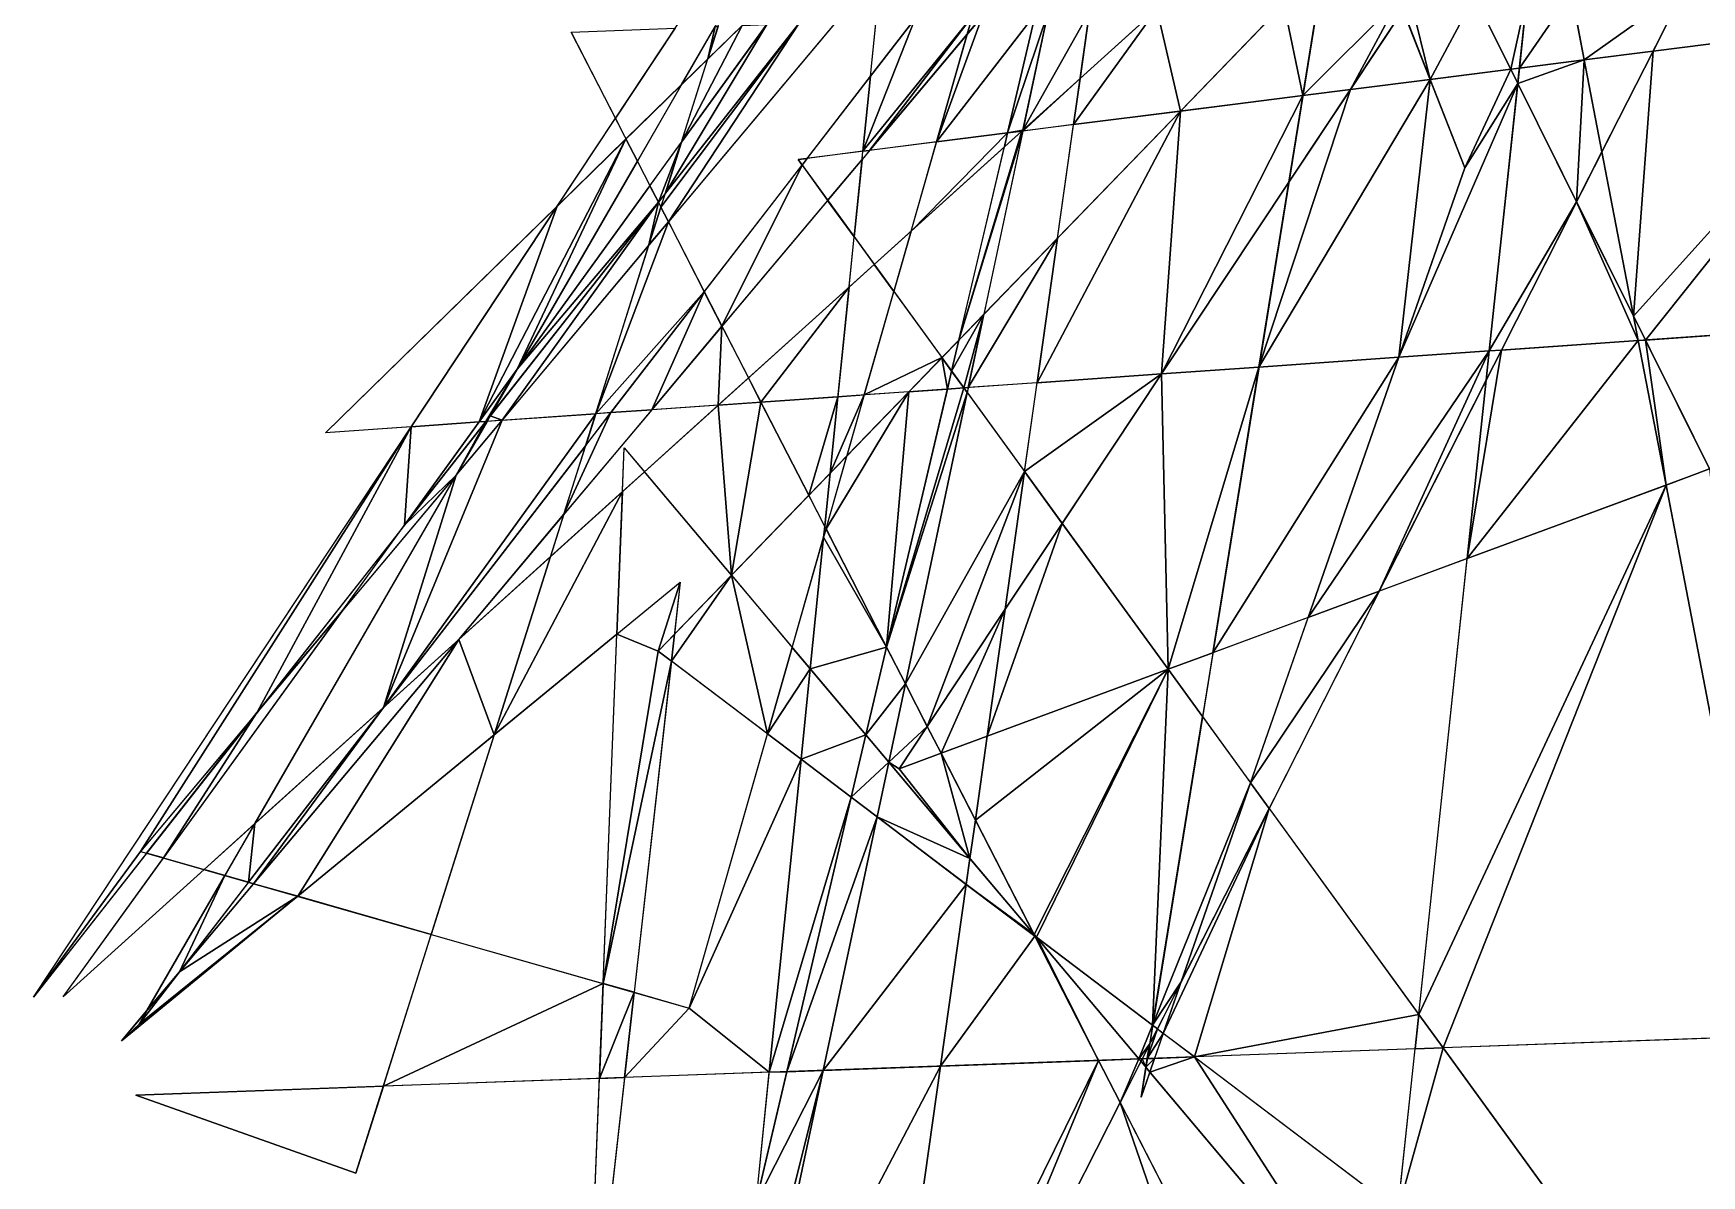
# Model space of a CAD drawing. Header units: metres. Extents: x -225 to 770, y -544 to 564.
# Drawn here: x -225.3 to 139.8, y -172.8 to 77.2 of the extents above; entities that cross this region are included whole.
import ezdxf

# ---------------------------------------------------------------- set-up
doc = ezdxf.new("R2010")
doc.units = ezdxf.units.M

msp = doc.modelspace()

# ---------------------------------------------------------------- linework, layer by layer
for p, q in [((58.252808, -322.34137, -684.2856), (148.39948, 525.4025, -1092.1235)), ((272.09955, 498.95178, -1138.7997), (-225.2786, -133.69386, -632.49695)), ((119.34433, 476.88977, -1057.5647), (17.123169, -155.5869, -736.8717)), ((-161.32059, -10.187912, -715.7775), (326.06714, 466.47064, -1150.1343)), ((324.84503, 459.20618, -1146.4285), (-43.431335, -267.1413, -660.34216)), ((-35.793427, -83.73827, -743.004), (324.84503, 459.20618, -1146.4285)), ((249.52759, 436.53705, -1101.2909), (-201.80836, -101.81976, -657.25964)), ((-154.67836, -172.18564, -649.0496), (32.129852, 419.3811, -991.81995)), ((-225.2786, -133.69386, -632.49695), (101.47748, 359.64325, -998.62396)), ((210.2619, 352.16968, -1046.4789), (-206.00009, -143.2969, -637.40826)), ((201.89743, -384.79602, -724.80273), (73.08838, 284.7296, -952.99493)), ((231.80133, 273.2059, -1022.5463), (-218.76485, -133.61426, -635.58966)), ((-88.56946, -57.974243, -729.33264), (231.80133, 273.2059, -1022.5463)), ((31.793945, 265.58325, -925.35095), (-202.13217, -139.62486, -640.8076)), ((-43.431335, -267.1413, -660.34216), (31.793945, 265.58325, -925.35095)), ((88.010345, 47.748596, -857.8249), (11.959442, 241.52097, -905.66345)), ((-218.76485, -133.61426, -635.58966), (47.40619, 234.1868, -919.14453)), ((-81.74402, -136.08224, -698.8605), (21.08847, 224.02649, -902.407)), ((21.08847, 224.02649, -902.407), (312.1972, -361.18155, -786.773)), ((754.4347, 208.65134, -1240.1035), (-35.793427, -83.73827, -743.004)), ((-78.32205, -226.1418, -661.63727), (21.027405, 196.06326, -890.32166)), ((21.027405, 196.06326, -890.32166), (-75.01016, -256.1351, -650.26044)), ((710.635, 147.01282, -1192.9624), (-57.937866, 49.58969, -790.0921)), ((-75.01016, -256.1351, -650.26044), (-34.577682, 141.53, -840.7012)), ((-202.13217, -139.62486, -640.8076), (-0.847961, 121.22928, -847.78534)), ((-107.57312, 77.46338, -778.805), (92.77075, -313.11652, -704.47003)), ((659.99774, 47.489594, -1126.2766), (-161.32059, -10.187912, -715.7775)), ((-57.937866, 49.58969, -790.0921), (138.08582, -220.39003, -765.72644)), ((17.123169, -155.5869, -736.8717), (88.010345, 47.748596, -857.8249)), ((-104.377045, -226.46022, -649.2665), (-95.95094, -13.531601, -745.0287)), ((-95.95094, -13.531601, -745.0287), (293.37103, -475.85074, -728.49304)), ((-206.00009, -143.2969, -637.40826), (-83.71167, -42.89798, -738.1138)), ((-83.71167, -42.89798, -738.1138), (-104.377045, -226.46022, -649.2665)), ((312.1972, -361.18155, -786.773), (-88.56946, -57.974243, -729.33264)), ((-201.80836, -101.81976, -657.25964), (-81.74402, -136.08224, -698.8605)), ((618.36743, -125.45459, -1032.1637), (-202.88986, -155.16885, -633.74994)), ((-202.88986, -155.16885, -633.74994), (-154.67836, -172.18564, -649.0496))]:
    msp.add_line(p, q)
for points in [[(52.547363, 63.594604, -848.0062), (73.542786, 84.61087, -866.9254), (62.944458, 64.91254, -853.4562), (62.944557, 64.912636, -853.45605)], [(73.542786, 84.61087, -866.9254), (52.547363, 63.594604, -848.0062), (55.831055, 83.911896, -858.308), (55.831154, 83.911995, -858.30786)], [(74.466064, 82.25842, -866.34467), (62.944458, 64.91254, -853.4562), (73.542786, 84.61087, -866.9254), (73.542885, 84.61097, -866.9253)], [(80.40524, 67.125854, -862.60876), (74.466064, 82.25842, -866.34467), (76.09555, 84.71161, -868.1675), (76.09565, 84.71171, -868.16736)], [(76.09555, 84.71161, -868.1675), (90.114746, 85.26483, -874.9884), (80.40524, 67.125854, -862.60876), (80.40534, 67.12595, -862.60864)], [(98.026794, 69.3595, -871.8456), (80.40524, 67.125854, -862.60876), (90.114746, 85.26483, -874.9884), (90.114845, 85.26493, -874.9883)], [(90.114746, 85.26483, -874.9884), (101.64487, 85.71985, -880.59827), (98.026794, 69.3595, -871.8456), (98.02689, 69.3596, -871.84546)], [(99.93085, 69.60089, -872.8436), (98.026794, 69.3595, -871.8456), (101.64487, 85.71985, -880.59827), (101.644966, 85.71995, -880.59814)], [(111.302246, 86.10101, -885.297), (114.1304, 71.40079, -880.28674), (99.93085, 69.60089, -872.8436), (99.93095, 69.60099, -872.8435)], [(111.302246, 86.10101, -885.297), (99.93085, 69.60089, -872.8436), (101.64487, 85.71985, -880.59827), (101.644966, 85.71995, -880.59814)], [(111.302246, 86.10101, -885.297), (136.16895, 87.08234, -897.3956), (114.1304, 71.40079, -880.28674), (114.1305, 71.40089, -880.2866)], [(114.1304, 71.40079, -880.28674), (136.16895, 87.08234, -897.3956), (129.18555, 73.30914, -888.1784), (129.18565, 73.30924, -888.1783)], [(136.16895, 87.08234, -897.3956), (183.40387, 80.18176, -916.5985), (129.18555, 73.30914, -888.1784), (129.18565, 73.30924, -888.1783)], [(-43.742752, 51.389038, -797.5329), (-32.32794, 80.43283, -815.4149), (-19.774612, 80.92822, -821.52264), (-19.774513, 80.92832, -821.5225)], [(-19.774612, 80.92822, -821.52264), (-42.2807, 51.57434, -798.29926), (-43.742752, 51.389038, -797.5329), (-43.742653, 51.389137, -797.5328)], [(-43.742752, 51.389038, -797.5329), (-42.0739, 67.80255, -805.3933), (-32.32794, 80.43283, -815.4149), (-32.327843, 80.43293, -815.4148)], [(-42.2807, 51.57434, -798.29926), (-19.774612, 80.92822, -821.52264), (-20.8844, 77.04184, -819.3259), (-20.8843, 77.04194, -819.3258)], [(-32.32794, 80.43283, -815.4149), (-42.0739, 67.80255, -805.3933), (-40.823822, 80.097565, -811.2813), (-40.823723, 80.097664, -811.2812)], [(-5.936646, 81.474304, -828.2554), (-27.626434, 53.431915, -805.9807), (-17.54538, 81.016174, -822.60724), (-17.54528, 81.01627, -822.6071)], [(-27.626434, 53.431915, -805.9807), (-5.936646, 81.474304, -828.2554), (-12.07135, 55.403656, -814.1344), (-12.07125, 55.403755, -814.1343)], [(-20.8844, 77.04184, -819.3259), (-17.54538, 81.016174, -822.60724), (-27.626434, 53.431915, -805.9807), (-27.626335, 53.432014, -805.9806)], [(-17.54538, 81.016174, -822.60724), (-20.8844, 77.04184, -819.3259), (-19.774612, 80.92822, -821.52264), (-19.774513, 80.92832, -821.5225)], [(-8.709198, 56.046844, -815.99036), (-12.07135, 55.403656, -814.1344), (-3.286728, 81.57889, -829.5447), (-3.286628, 81.57899, -829.54456)], [(-5.936646, 81.474304, -828.2554), (-3.286728, 81.57889, -829.5447), (-12.07135, 55.403656, -814.1344), (-12.07125, 55.403755, -814.1343)], [(3.800568, 67.34201, -826.734), (-8.709198, 56.046844, -815.99036), (5.861938, 81.93991, -833.99585), (5.862039, 81.94001, -833.9957)], [(-3.286728, 81.57889, -829.5447), (5.861938, 81.93991, -833.99585), (-8.709198, 56.046844, -815.99036), (-8.709098, 56.046944, -815.99023)], [(20.612976, 82.52203, -841.17285), (25.744965, 60.197144, -833.9569), (2.373321, 57.23462, -821.706), (2.373421, 57.23472, -821.7059)], [(20.612976, 82.52203, -841.17285), (2.373321, 57.23462, -821.706), (3.800568, 67.34201, -826.734), (3.800667, 67.34211, -826.7339)], [(20.612976, 82.52203, -841.17285), (3.800568, 67.34201, -826.734), (5.861938, 81.93991, -833.99585), (5.862039, 81.94001, -833.9957)], [(20.612976, 82.52203, -841.17285), (48.40207, 83.61868, -854.6934), (25.744965, 60.197144, -833.9569), (25.745064, 60.197243, -833.9568)], [(52.547363, 63.594604, -848.0062), (25.744965, 60.197144, -833.9569), (48.40207, 83.61868, -854.6934), (48.40217, 83.61878, -854.6933)], [(48.40207, 83.61868, -854.6934), (55.831055, 83.911896, -858.308), (52.547363, 63.594604, -848.0062), (52.547462, 63.594704, -848.0061)], [(74.466064, 82.25842, -866.34467), (80.40524, 67.125854, -862.60876), (62.944458, 64.91254, -853.4562), (62.944557, 64.912636, -853.45605)], [(-84.82649, 78.36102, -789.8722), (-97.90503, 58.61502, -775.2178), (-107.57312, 77.46338, -778.805), (-107.57302, 77.46348, -778.8049)], [(-87.93364, 39.175262, -771.518), (-86.968704, 42.230927, -773.2886), (-57.722748, 79.43063, -803.05927), (-57.72265, 79.43073, -803.05914)], [(-57.722748, 79.43063, -803.05927), (-86.29013, 35.971222, -770.90826), (-87.93364, 39.175262, -771.518), (-87.93354, 39.17536, -771.5179)], [(-64.78992, 79.151764, -799.62085), (-57.722748, 79.43063, -803.05927), (-86.968704, 42.230927, -773.2886), (-86.968605, 42.231026, -773.28845)], [(-64.78992, 79.151764, -799.62085), (-86.968704, 42.230927, -773.2886), (-83.45383, 53.36154, -779.7379), (-83.45373, 53.36164, -779.7378)], [(-86.29013, 35.971222, -770.90826), (-57.722748, 79.43063, -803.05927), (-49.586365, 79.75174, -807.01794), (-49.586266, 79.75184, -807.0178)], [(-83.45383, 53.36154, -779.7379), (-70.187775, 78.93875, -796.9945), (-64.78992, 79.151764, -799.62085), (-64.78982, 79.15186, -799.6207)], [(-83.45383, 53.36154, -779.7379), (-77.69557, 71.59619, -790.3036), (-70.187775, 78.93875, -796.9945), (-70.187675, 78.93885, -796.9944)], [(-77.69557, 71.59619, -790.3036), (-83.434906, 65.983246, -785.1888), (-76.090164, 78.70578, -794.12274), (-76.090065, 78.70588, -794.1226)], [(-77.69557, 71.59619, -790.3036), (-76.090164, 78.70578, -794.12274), (-75.44238, 78.731384, -794.4379), (-75.44228, 78.73148, -794.4378)], [(-27.626434, 53.431915, -805.9807), (-42.2807, 51.57434, -798.29926), (-20.8844, 77.04184, -819.3259), (-20.8843, 77.04194, -819.3258)], [(124.92676, 15.283142, -861.1604), (129.18555, 73.30914, -888.1784), (183.40387, 80.18176, -916.5985), (183.40398, 80.18186, -916.5984)], [(183.40387, 80.18176, -916.5985), (127.50748, 10.095169, -860.13525), (124.92676, 15.283142, -861.1604), (124.92686, 15.283242, -861.1603)], [(127.50748, 10.095169, -860.13525), (183.40387, 80.18176, -916.5985), (186.02798, 14.204834, -889.3841), (186.02809, 14.204934, -889.384)], [(114.1304, 71.40079, -880.28674), (129.18555, 73.30914, -888.1784), (118.00549, 51.258774, -873.4218), (118.00559, 51.258873, -873.4217)], [(129.18555, 73.30914, -888.1784), (124.92676, 15.283142, -861.1604), (118.00549, 51.258774, -873.4218), (118.00559, 51.258873, -873.4217)], [(98.026794, 69.3595, -871.8456), (99.93085, 69.60089, -872.8436), (99.57434, 66.248474, -871.23083), (99.57444, 66.24857, -871.2307)], [(99.57434, 66.248474, -871.23083), (114.1304, 71.40079, -880.28674), (112.46588, 40.333008, -866.1101), (112.46598, 40.333107, -866.11)], [(114.1304, 71.40079, -880.28674), (99.57434, 66.248474, -871.23083), (99.93085, 69.60089, -872.8436), (99.93095, 69.60099, -872.8435)], [(118.00549, 51.258774, -873.4218), (112.46588, 40.333008, -866.1101), (114.1304, 71.40079, -880.28674), (114.1305, 71.40089, -880.2866)], [(-93.09834, 49.244125, -773.4343), (-95.58795, 54.097717, -774.35803), (-83.434906, 65.983246, -785.1888), (-83.43481, 65.983345, -785.18866)], [(-43.742752, 51.389038, -797.5329), (-55.931335, 49.844025, -791.14386), (-42.0739, 67.80255, -805.3933), (-42.0738, 67.80265, -805.3932)], [(2.373321, 57.23462, -821.706), (-8.756561, 55.823822, -815.87195), (3.800568, 67.34201, -826.734), (3.800667, 67.34211, -826.7339)], [(-8.709198, 56.046844, -815.99036), (3.800568, 67.34201, -826.734), (-8.756561, 55.823822, -815.87195), (-8.756461, 55.82392, -815.8718)], [(42.940918, 4.156464, -817.86847), (62.944458, 64.91254, -853.4562), (80.40524, 67.125854, -862.60876), (80.40534, 67.12595, -862.60864)], [(73.56287, 6.3069, -833.17346), (42.940918, 4.156464, -817.86847), (80.40524, 67.125854, -862.60876), (80.40534, 67.12595, -862.60864)], [(73.56287, 6.3069, -833.17346), (80.40524, 67.125854, -862.60876), (88.010345, 47.748596, -857.8249), (88.010445, 47.748695, -857.82477)], [(93.34808, 7.696335, -843.06226), (73.56287, 6.3069, -833.17346), (99.57434, 66.248474, -871.23083), (99.57444, 66.24857, -871.2307)], [(88.010345, 47.748596, -857.8249), (99.57434, 66.248474, -871.23083), (73.56287, 6.3069, -833.17346), (73.562965, 6.307, -833.17334)], [(80.40524, 67.125854, -862.60876), (98.026794, 69.3595, -871.8456), (88.010345, 47.748596, -857.8249), (88.010445, 47.748695, -857.82477)], [(99.57434, 66.248474, -871.23083), (88.010345, 47.748596, -857.8249), (98.026794, 69.3595, -871.8456), (98.02689, 69.3596, -871.84546)], [(112.46588, 40.333008, -866.1101), (93.34808, 7.696335, -843.06226), (99.57434, 66.248474, -871.23083), (99.57444, 66.24857, -871.2307)], [(49.485535, 44.649994, -838.40045), (21.592834, 2.657242, -807.1986), (52.547363, 63.594604, -848.0062), (52.547462, 63.594704, -848.0061)], [(25.744965, 60.197144, -833.9569), (52.547363, 63.594604, -848.0062), (21.592834, 2.657242, -807.1986), (21.592934, 2.657342, -807.1985)], [(62.944458, 64.91254, -853.4562), (42.940918, 4.156464, -817.86847), (49.485535, 44.649994, -838.40045), (49.485634, 44.650093, -838.4003)], [(62.944458, 64.91254, -853.4562), (49.485535, 44.649994, -838.40045), (52.547363, 63.594604, -848.0062), (52.547462, 63.594704, -848.0061)], [(-95.58795, 54.097717, -774.35803), (-110.66022, 39.357224, -760.9257), (-97.90503, 58.61502, -775.2178), (-97.90493, 58.61512, -775.21765)], [(21.592834, 2.657242, -807.1986), (-5.603149, 0.747406, -793.6059), (25.744965, 60.197144, -833.9569), (25.745064, 60.197243, -833.9568)], [(-1.131592, 32.413757, -809.35864), (25.744965, 60.197144, -833.9569), (-5.603149, 0.747406, -793.6059), (-5.603049, 0.747506, -793.6058)], [(25.744965, 60.197144, -833.9569), (-1.131592, 32.413757, -809.35864), (2.373321, 57.23462, -821.706), (2.373421, 57.23472, -821.7059)], [(-12.07135, 55.403656, -814.1344), (-12.786224, 52.36566, -812.4889), (-33.192307, 33.940826, -794.9637), (-33.192207, 33.940926, -794.96356)], [(-12.07135, 55.403656, -814.1344), (-33.192307, 33.940826, -794.9637), (-27.626434, 53.431915, -805.9807), (-27.626335, 53.432014, -805.9806)], [(-17.271881, 15.728928, -794.5865), (-22.736526, 10.07991, -789.5851), (-8.756561, 55.823822, -815.87195), (-8.756461, 55.82392, -815.8718)], [(-8.98877, 55.794373, -815.75024), (-8.756561, 55.823822, -815.87195), (-22.736526, 10.07991, -789.5851), (-22.736427, 10.08001, -789.58496)], [(-8.98877, 55.794373, -815.75024), (-22.736526, 10.07991, -789.5851), (-12.786224, 52.36566, -812.4889), (-12.786124, 52.36576, -812.4888)], [(-12.07135, 55.403656, -814.1344), (-8.98877, 55.794373, -815.75024), (-12.786224, 52.36566, -812.4889), (-12.786124, 52.36576, -812.4888)], [(-12.07135, 55.403656, -814.1344), (-8.709198, 56.046844, -815.99036), (-8.98877, 55.794373, -815.75024), (-8.988669, 55.79447, -815.7501)], [(-8.756561, 55.823822, -815.87195), (-8.98877, 55.794373, -815.75024), (-8.709198, 56.046844, -815.99036), (-8.709098, 56.046944, -815.99023)], [(-127.73665, -7.829468, -732.563), (-110.66022, 39.357224, -760.9257), (-95.58795, 54.097717, -774.35803), (-95.58785, 54.097816, -774.3579)], [(-127.73665, -7.829468, -732.563), (-95.58795, 54.097717, -774.35803), (-119.38281, 3.71405, -741.4624), (-119.38271, 3.71415, -741.4623)], [(-95.58795, 54.097717, -774.35803), (-93.09834, 49.244125, -773.4343), (-119.38281, 3.71405, -741.4624), (-119.38271, 3.71415, -741.4623)], [(-83.45383, 53.36154, -779.7379), (-88.501175, 40.281723, -771.72864), (-90.33383, 43.8546, -772.40857), (-90.33373, 43.8547, -772.40845)], [(-88.501175, 40.281723, -771.72864), (-83.45383, 53.36154, -779.7379), (-86.968704, 42.230927, -773.2886), (-86.968605, 42.231026, -773.28845)], [(-43.922607, 49.62001, -796.6857), (-43.742752, 51.389038, -797.5329), (-42.2807, 51.57434, -798.29926), (-42.2806, 51.57444, -798.29913)], [(112.46588, 40.333008, -866.1101), (118.00549, 51.258774, -873.4218), (124.92676, 15.283142, -861.1604), (124.92686, 15.283242, -861.1603)], [(-90.33383, 43.8546, -772.40857), (-119.38281, 3.71405, -741.4624), (-93.09834, 49.244125, -773.4343), (-93.09824, 49.244225, -773.4342)], [(-74.57602, 13.133987, -766.5619), (-78.44214, 20.671158, -767.99634), (-57.060272, 48.380966, -789.98303), (-57.060173, 48.381065, -789.9829)], [(-74.57602, 13.133987, -766.5619), (-57.060272, 48.380966, -789.98303), (-51.45244, 40.65741, -789.28595), (-51.45234, 40.65751, -789.2858)], [(-55.931335, 49.844025, -791.14386), (-57.060272, 48.380966, -789.98303), (-57.937866, 49.58969, -790.0921), (-57.937767, 49.58979, -790.092)], [(-45.64685, 32.6615, -788.56433), (-51.45244, 40.65741, -789.28595), (-43.922607, 49.62001, -796.6857), (-43.92251, 49.62011, -796.6856)], [(-119.38281, 3.71405, -741.4624), (-90.33383, 43.8546, -772.40857), (-88.501175, 40.281723, -771.72864), (-88.501076, 40.281822, -771.7285)], [(21.592834, 2.657242, -807.1986), (49.485535, 44.649994, -838.40045), (42.940918, 4.156464, -817.86847), (42.941017, 4.156564, -817.86835)], [(-88.501175, 40.281723, -771.72864), (-122.71518, -7.476837, -735.07275), (-125.27664, -6.49527, -734.2933), (-125.27654, -6.49517, -734.29315)], [(-119.38281, 3.71405, -741.4624), (-88.501175, 40.281723, -771.72864), (-125.27664, -6.49527, -734.2933), (-125.27654, -6.49517, -734.29315)], [(-122.71518, -7.476837, -735.07275), (-88.501175, 40.281723, -771.72864), (-90.55, 30.890045, -766.71735), (-90.549904, 30.890144, -766.7172)], [(-87.93364, 39.175262, -771.518), (-90.55, 30.890045, -766.71735), (-88.501175, 40.281723, -771.72864), (-88.501076, 40.281822, -771.7285)], [(112.46588, 40.333008, -866.1101), (96.01312, 7.883484, -844.3942), (93.34808, 7.696335, -843.06226), (93.34818, 7.696435, -843.06213)], [(96.01312, 7.883484, -844.3942), (112.46588, 40.333008, -866.1101), (125.945984, 9.985504, -859.3548), (125.94608, 9.985604, -859.3547)], [(124.92676, 15.283142, -861.1604), (125.945984, 9.985504, -859.3548), (112.46588, 40.333008, -866.1101), (112.46598, 40.333107, -866.11)], [(-110.66022, 39.357224, -760.9257), (-142.60536, -8.873642, -725.13153), (-161.32059, -10.187912, -715.7775), (-161.32048, -10.187812, -715.7774)], [(-127.73665, -7.829468, -732.563), (-142.60536, -8.873642, -725.13153), (-110.66022, 39.357224, -760.9257), (-110.66012, 39.357323, -760.9256)], [(-90.55, 30.890045, -766.71735), (-87.93364, 39.175262, -771.518), (-86.29013, 35.971222, -770.90826), (-86.29003, 35.97132, -770.90814)], [(-78.44214, 20.671158, -767.99634), (-102.21098, -6.036911, -745.3208), (-86.29013, 35.971222, -770.90826), (-86.29003, 35.97132, -770.90814)], [(-90.55, 30.890045, -766.71735), (-86.29013, 35.971222, -770.90826), (-102.21098, -6.036911, -745.3208), (-102.210884, -6.036811, -745.3207)], [(-36.970154, 20.711212, -787.48584), (-41.276154, 26.6418, -788.02106), (-33.192307, 33.940826, -794.9637), (-33.192207, 33.940926, -794.96356)], [(-41.276154, 26.6418, -788.02106), (-46.762573, 21.688095, -783.3092), (-45.64685, 32.6615, -788.56433), (-45.64675, 32.6616, -788.5642)], [(-20.678497, -0.311264, -786.07117), (-17.271881, 15.728928, -794.5865), (-1.131592, 32.413757, -809.35864), (-1.131492, 32.413857, -809.3585)], [(-20.678497, -0.311264, -786.07117), (-1.131592, 32.413757, -809.35864), (-5.603149, 0.747406, -793.6059), (-5.603049, 0.747506, -793.6058)], [(-102.21098, -6.036911, -745.3208), (-78.44214, 20.671158, -767.99634), (-98.86998, -5.802292, -746.99066), (-98.86988, -5.802192, -746.99054)], [(-89.95947, -5.176559, -751.4442), (-98.86998, -5.802292, -746.99066), (-78.44214, 20.671158, -767.99634), (-78.44204, 20.671257, -767.9962)], [(-74.57602, 13.133987, -766.5619), (-89.95947, -5.176559, -751.4442), (-78.44214, 20.671158, -767.99634), (-78.44204, 20.671257, -767.9962)], [(-66.04526, -3.497147, -763.39667), (-68.77089, 1.816605, -764.40796), (-46.762573, 21.688095, -783.3092), (-46.762474, 21.688194, -783.3091)], [(-66.04526, -3.497147, -763.39667), (-46.762573, 21.688095, -783.3092), (-49.203033, -2.314407, -771.81445), (-49.202934, -2.314307, -771.81433)], [(-26.457916, 6.232956, -786.1792), (-43.429565, -1.908966, -774.7001), (-36.970154, 20.711212, -787.48584), (-36.970055, 20.711311, -787.4857)], [(-21.656525, -0.379944, -785.58234), (-24.33104, 3.30365, -785.9148), (-17.271881, 15.728928, -794.5865), (-17.271782, 15.729028, -794.58636)], [(-22.736526, 10.07991, -789.5851), (-17.271881, 15.728928, -794.5865), (-24.33104, 3.30365, -785.9148), (-24.33094, 3.30375, -785.9147)], [(-17.271881, 15.728928, -794.5865), (-20.678497, -0.311264, -786.07117), (-21.656525, -0.379944, -785.58234), (-21.656425, -0.379844, -785.5822)], [(125.945984, 9.985504, -859.3548), (124.92676, 15.283142, -861.1604), (127.50748, 10.095169, -860.13525), (127.507576, 10.095269, -860.13513)], [(-74.57602, 13.133987, -766.5619), (-75.38226, -4.152863, -758.73), (-89.95947, -5.176559, -751.4442), (-89.95937, -5.176459, -751.4441)], [(-74.57602, 13.133987, -766.5619), (-68.77089, 1.816605, -764.40796), (-75.38226, -4.152863, -758.73), (-75.382164, -4.152762, -758.72986)], [(186.02798, 14.204834, -889.3841), (141.54407, -18.122223, -854.55963), (127.50748, 10.095169, -860.13525), (127.507576, 10.095269, -860.13513)], [(-26.457916, 6.232956, -786.1792), (-22.736526, 10.07991, -789.5851), (-24.33104, 3.30365, -785.9148), (-24.33094, 3.30375, -785.9147)], [(69.26849, -44.864655, -809.0941), (53.717377, -50.6187, -799.3115), (93.34808, 7.696335, -843.06226), (93.34818, 7.696435, -843.06213)], [(73.56287, 6.3069, -833.17346), (93.34808, 7.696335, -843.06226), (53.717377, -50.6187, -799.3115), (53.717476, -50.6186, -799.3114)], [(93.34808, 7.696335, -843.06226), (92.665985, 1.281952, -839.9763), (69.26849, -44.864655, -809.0941), (69.26859, -44.864555, -809.094)], [(132.03079, -21.642181, -848.57526), (88.516205, -37.742905, -821.202), (125.945984, 9.985504, -859.3548), (125.94608, 9.985604, -859.3547)], [(88.516205, -37.742905, -821.202), (96.01312, 7.883484, -844.3942), (125.945984, 9.985504, -859.3548), (125.94608, 9.985604, -859.3547)], [(88.516205, -37.742905, -821.202), (92.665985, 1.281952, -839.9763), (96.01312, 7.883484, -844.3942), (96.01322, 7.883584, -844.3941)], [(92.665985, 1.281952, -839.9763), (93.34808, 7.696335, -843.06226), (96.01312, 7.883484, -844.3942), (96.01322, 7.883584, -844.3941)], [(132.03079, -21.642181, -848.57526), (125.945984, 9.985504, -859.3548), (127.50748, 10.095169, -860.13525), (127.507576, 10.095269, -860.13513)], [(132.03079, -21.642181, -848.57526), (127.50748, 10.095169, -860.13525), (141.54407, -18.122223, -854.55963), (141.54417, -18.122124, -854.5595)], [(-127.73665, -7.829468, -732.563), (-119.38281, 3.71405, -741.4624), (-126.24312, -7.724579, -733.30945), (-126.24302, -7.724479, -733.3093)], [(-119.38281, 3.71405, -741.4624), (-125.27664, -6.49527, -734.2933), (-126.24312, -7.724579, -733.30945), (-126.24302, -7.724479, -733.3093)], [(-26.457916, 6.232956, -786.1792), (-33.671158, -1.223663, -779.5774), (-43.429565, -1.908966, -774.7001), (-43.429466, -1.908866, -774.69995)], [(-26.457916, 6.232956, -786.1792), (-25.257324, -0.632812, -783.78265), (-33.671158, -1.223663, -779.5774), (-33.67106, -1.223563, -779.5773)], [(-26.457916, 6.232956, -786.1792), (-24.33104, 3.30365, -785.9148), (-25.257324, -0.632812, -783.78265), (-25.257225, -0.632713, -783.78253)], [(23.057129, -61.963196, -780.0245), (21.592834, 2.657242, -807.1986), (42.940918, 4.156464, -817.86847), (42.941017, 4.156564, -817.86835)], [(23.057129, -61.963196, -780.0245), (42.940918, 4.156464, -817.86847), (32.83966, -58.343567, -786.1782), (32.83976, -58.343468, -786.1781)], [(73.56287, 6.3069, -833.17346), (53.717377, -50.6187, -799.3115), (32.83966, -58.343567, -786.1782), (32.83976, -58.343468, -786.1781)], [(73.56287, 6.3069, -833.17346), (32.83966, -58.343567, -786.1782), (42.940918, 4.156464, -817.86847), (42.941017, 4.156564, -817.86835)], [(-24.33104, 3.30365, -785.9148), (-21.656525, -0.379944, -785.58234), (-25.257324, -0.632812, -783.78265), (-25.257225, -0.632713, -783.78253)], [(-0.123535, -30.036926, -782.90576), (-8.350204, -18.706512, -783.92834), (21.592834, 2.657242, -807.1986), (21.592934, 2.657342, -807.1985)], [(-5.603149, 0.747406, -793.6059), (21.592834, 2.657242, -807.1986), (-8.350204, -18.706512, -783.92834), (-8.350104, -18.706413, -783.9282)], [(23.057129, -61.963196, -780.0245), (-0.123535, -30.036926, -782.90576), (21.592834, 2.657242, -807.1986), (21.592934, 2.657342, -807.1985)], [(88.516205, -37.742905, -821.202), (69.26849, -44.864655, -809.0941), (92.665985, 1.281952, -839.9763), (92.666084, 1.282052, -839.9762)], [(-66.04526, -3.497147, -763.39667), (-72.50763, -41.370483, -744.03296), (-75.38226, -4.152863, -758.73), (-75.382164, -4.152762, -758.72986)], [(-72.50763, -41.370483, -744.03296), (-66.04526, -3.497147, -763.39667), (-55.589355, -23.881393, -759.51715), (-55.589256, -23.881294, -759.517)], [(-49.203033, -2.314407, -771.81445), (-55.589355, -23.881393, -759.51715), (-66.04526, -3.497147, -763.39667), (-66.04516, -3.497047, -763.39655)], [(-55.589355, -23.881393, -759.51715), (-49.203033, -2.314407, -771.81445), (-50.90332, -19.037231, -763.8059), (-50.90322, -19.037132, -763.8058)], [(-51.808716, -31.251953, -758.1144), (-33.671158, -1.223663, -779.5774), (-38.546417, -57.10742, -753.1936), (-38.546318, -57.107323, -753.1935)], [(-33.671158, -1.223663, -779.5774), (-51.808716, -31.251953, -758.1144), (-47.239014, -15.249313, -767.15967), (-47.238914, -15.249213, -767.15955)], [(-43.429565, -1.908966, -774.7001), (-50.90332, -19.037231, -763.8059), (-49.203033, -2.314407, -771.81445), (-49.202934, -2.314307, -771.81433)], [(-50.90332, -19.037231, -763.8059), (-43.429565, -1.908966, -774.7001), (-47.239014, -15.249313, -767.15967), (-47.238914, -15.249213, -767.15955)], [(-38.546417, -57.10742, -753.1936), (-25.257324, -0.632812, -783.78265), (-21.656525, -0.379944, -785.58234), (-21.656425, -0.379844, -785.5822)], [(-21.656525, -0.379944, -785.58234), (-20.911102, -1.40657, -785.4897), (-38.546417, -57.10742, -753.1936), (-38.546318, -57.107323, -753.1935)], [(-25.257324, -0.632812, -783.78265), (-38.546417, -57.10742, -753.1936), (-33.671158, -1.223663, -779.5774), (-33.67106, -1.223563, -779.5773)], [(-34.440735, -65.111664, -751.67017), (-38.546417, -57.10742, -753.1936), (-20.911102, -1.40657, -785.4897), (-20.911003, -1.40647, -785.48956)], [(-8.350204, -18.706512, -783.92834), (-34.440735, -65.111664, -751.67017), (-20.911102, -1.40657, -785.4897), (-20.911003, -1.40647, -785.48956)], [(-20.911102, -1.40657, -785.4897), (-21.656525, -0.379944, -785.58234), (-20.678497, -0.311264, -786.07117), (-20.678398, -0.311164, -786.07104)], [(-148.63034, -70.2892, -695.8228), (-122.71518, -7.476837, -735.07275), (-102.21098, -6.036911, -745.3208), (-102.210884, -6.036811, -745.3207)], [(-148.63034, -70.2892, -695.8228), (-102.21098, -6.036911, -745.3208), (-104.400024, -12.968948, -741.3042), (-104.399925, -12.968848, -741.3041)], [(-125.27664, -6.49527, -734.2933), (-125.975464, -7.705811, -733.44324), (-126.24312, -7.724579, -733.30945), (-126.24302, -7.724479, -733.3093)], [(-125.975464, -7.705811, -733.44324), (-125.27664, -6.49527, -734.2933), (-122.71518, -7.476837, -735.07275), (-122.71508, -7.476737, -735.07263)], [(-98.86998, -5.802292, -746.99066), (-89.95947, -5.176559, -751.4442), (-109.15398, -28.0233, -732.5813), (-109.15388, -28.023201, -732.5812)], [(-98.86998, -5.802292, -746.99066), (-109.15398, -28.0233, -732.5813), (-104.400024, -12.968948, -741.3042), (-104.399925, -12.968848, -741.3041)], [(-91.55327, -18.753815, -744.8419), (-75.38226, -4.152863, -758.73), (-72.50763, -41.370483, -744.03296), (-72.50753, -41.370384, -744.03284)], [(-142.60536, -8.873642, -725.13153), (-201.80836, -101.81976, -657.25964), (-225.2786, -133.69386, -632.49695), (-225.27849, -133.69376, -632.4968)], [(-201.80836, -101.81976, -657.25964), (-142.60536, -8.873642, -725.13153), (-176.27722, -71.36601, -682.37756), (-176.27711, -71.36591, -682.37744)], [(-144.07399, -30.40477, -715.1586), (-176.27722, -71.36601, -682.37756), (-142.60536, -8.873642, -725.13153), (-142.60526, -8.873542, -725.1314)], [(-148.63034, -70.2892, -695.8228), (-132.7607, -19.459198, -725.1898), (-122.71518, -7.476837, -735.07275), (-122.71508, -7.476737, -735.07263)], [(-126.24312, -7.724579, -733.30945), (-132.7607, -19.459198, -725.1898), (-144.07399, -30.40477, -715.1586), (-144.07388, -30.40467, -715.1585)], [(-127.73665, -7.829468, -732.563), (-126.24312, -7.724579, -733.30945), (-144.07399, -30.40477, -715.1586), (-144.07388, -30.40467, -715.1585)], [(-127.73665, -7.829468, -732.563), (-144.07399, -30.40477, -715.1586), (-142.60536, -8.873642, -725.13153), (-142.60526, -8.873542, -725.1314)], [(-132.7607, -19.459198, -725.1898), (-126.24312, -7.724579, -733.30945), (-125.975464, -7.705811, -733.44324), (-125.975365, -7.70571, -733.4431)], [(-91.55327, -18.753815, -744.8419), (-96.3282, -23.065125, -740.7411), (-95.95094, -13.531601, -745.0287), (-95.95084, -13.531501, -745.02856)], [(132.03079, -21.642181, -848.57526), (141.54407, -18.122223, -854.55963), (155.22699, -142.21167, -807.48193), (155.2271, -142.21156, -807.4818)], [(-148.63034, -70.2892, -695.8228), (-176.77528, -95.701515, -671.65125), (-132.7607, -19.459198, -725.1898), (-132.76059, -19.459099, -725.1897)], [(-157.55975, -49.03969, -700.7921), (-144.07399, -30.40477, -715.1586), (-132.7607, -19.459198, -725.1898), (-132.76059, -19.459099, -725.1897)], [(-52.08957, -30.704437, -758.21857), (-55.589355, -23.881393, -759.51715), (-50.90332, -19.037231, -763.8059), (-50.90322, -19.037132, -763.8058)], [(-29.639038, -74.47278, -749.8886), (-34.440735, -65.111664, -751.67017), (-8.350204, -18.706512, -783.92834), (-8.350104, -18.706413, -783.9282)], [(-29.639038, -74.47278, -749.8886), (-8.350204, -18.706512, -783.92834), (-12.603226, -48.825195, -768.94556), (-12.603126, -48.825096, -768.94543)], [(-8.350204, -18.706512, -783.92834), (-0.123535, -30.036926, -782.90576), (-12.603226, -48.825195, -768.94556), (-12.603126, -48.825096, -768.94543)], [(132.03079, -21.642181, -848.57526), (83.21475, -144.81717, -772.5469), (77.9075, -137.50761, -773.20654), (77.9076, -137.5075, -773.2064)], [(132.03079, -21.642181, -848.57526), (77.9075, -137.50761, -773.20654), (88.516205, -37.742905, -821.202), (88.516304, -37.742805, -821.2019)], [(132.03079, -21.642181, -848.57526), (155.22699, -142.21167, -807.48193), (83.21475, -144.81717, -772.5469), (83.21485, -144.81706, -772.54675)], [(-124.40007, -76.30319, -704.60657), (-112.079285, -37.286926, -727.2137), (-96.3282, -23.065125, -740.7411), (-96.3281, -23.065025, -740.74097)], [(-124.40007, -76.30319, -704.60657), (-96.3282, -23.065125, -740.7411), (-97.56305, -54.26999, -726.7071), (-97.56295, -54.26989, -726.707)], [(-112.079285, -37.286926, -727.2137), (-132.19884, -55.45305, -709.9346), (-109.15398, -28.0233, -732.5813), (-109.15388, -28.023201, -732.5812)], [(-52.331314, -33.082016, -757.07996), (-52.08957, -30.704437, -758.21857), (-51.808716, -31.251953, -758.1144), (-51.808617, -31.251854, -758.11426)], [(-52.331314, -33.082016, -757.07996), (-51.808716, -31.251953, -758.1144), (-38.546417, -57.10742, -753.1936), (-38.546318, -57.107323, -753.1935)], [(-16.52658, -76.6094, -755.124), (-12.603226, -48.825195, -768.94556), (-0.123535, -30.036926, -782.90576), (-0.123435, -30.036827, -782.90564)], [(23.057129, -61.963196, -780.0245), (-16.52658, -76.6094, -755.124), (-0.123535, -30.036926, -782.90576), (-0.123435, -30.036827, -782.90564)], [(-55.256866, -61.855743, -743.3003), (-59.20807, -57.163696, -743.46814), (-52.331314, -33.082016, -757.07996), (-52.331215, -33.081917, -757.07983)], [(-55.256866, -61.855743, -743.3003), (-52.331314, -33.082016, -757.07996), (-38.546417, -57.10742, -753.1936), (-38.546318, -57.107323, -753.1935)], [(-124.40007, -76.30319, -704.60657), (-132.19884, -55.45305, -709.9346), (-112.079285, -37.286926, -727.2137), (-112.079185, -37.286827, -727.21356)], [(-88.56946, -57.974243, -729.33264), (-97.56305, -54.26999, -726.7071), (-83.71167, -42.89798, -738.1138), (-83.71157, -42.89788, -738.11365)], [(-83.71167, -42.89798, -738.1138), (-84.99269, -54.276794, -732.60626), (-88.56946, -57.974243, -729.33264), (-88.56936, -57.974144, -729.3325)], [(-64.61481, -76.09757, -732.766), (-85.65701, -60.17772, -729.7501), (-72.50763, -41.370483, -744.03296), (-72.50753, -41.370384, -744.03284)], [(-72.50763, -41.370483, -744.03296), (-85.65701, -60.17772, -729.7501), (-84.99269, -54.276794, -732.60626), (-84.99259, -54.276695, -732.60614)], [(-64.61481, -76.09757, -732.766), (-72.50763, -41.370483, -744.03296), (-59.20807, -57.163696, -743.46814), (-59.20797, -57.163597, -743.468)], [(45.162537, -92.40859, -777.27673), (41.099396, -86.81252, -777.7818), (69.26849, -44.864655, -809.0941), (69.26859, -44.864555, -809.094)], [(53.717377, -50.6187, -799.3115), (69.26849, -44.864655, -809.0941), (41.099396, -86.81252, -777.7818), (41.099495, -86.81242, -777.7817)], [(-196.79175, -103.25134, -658.9978), (-176.27722, -71.36601, -682.37756), (-157.55975, -49.03969, -700.7921), (-157.55965, -49.03959, -700.792)], [(-29.639038, -74.47278, -749.8886), (-12.603226, -48.825195, -768.94556), (-26.626251, -80.346375, -748.77075), (-26.626152, -80.346275, -748.7706)], [(-12.603226, -48.825195, -768.94556), (-16.52658, -76.6094, -755.124), (-26.626251, -80.346375, -748.77075), (-26.626152, -80.346275, -748.7706)], [(-88.56946, -57.974243, -729.33264), (-100.58777, -130.70485, -692.33136), (-97.56305, -54.26999, -726.7071), (-97.56295, -54.26989, -726.707)], [(-85.65701, -60.17772, -729.7501), (-88.56946, -57.974243, -729.33264), (-84.99269, -54.276794, -732.60626), (-84.99259, -54.276695, -732.60614)], [(-132.19884, -55.45305, -709.9346), (-177.08163, -108.87598, -665.82715), (-148.63034, -70.2892, -695.8228), (-148.63023, -70.2891, -695.8227)], [(-177.08163, -108.87598, -665.82715), (-132.19884, -55.45305, -709.9346), (-167.42947, -111.63039, -669.1715), (-167.42937, -111.63029, -669.1714)], [(-124.40007, -76.30319, -704.60657), (-167.42947, -111.63039, -669.1715), (-132.19884, -55.45305, -709.9346), (-132.19873, -55.45295, -709.93445)], [(-88.56946, -57.974243, -729.33264), (-85.65701, -60.17772, -729.7501), (-100.58777, -130.70485, -692.33136), (-100.58767, -130.70474, -692.33124)], [(-64.61481, -76.09757, -732.766), (-59.20807, -57.163696, -743.46814), (-55.256866, -61.855743, -743.3003), (-55.256767, -61.855644, -743.3002)], [(-55.256866, -61.855743, -743.3003), (-38.546417, -57.10742, -753.1936), (-43.069336, -76.32841, -742.78265), (-43.069237, -76.32831, -742.78253)], [(-38.546417, -57.10742, -753.1936), (-34.440735, -65.111664, -751.67017), (-43.069336, -76.32841, -742.78265), (-43.069237, -76.32831, -742.78253)], [(23.057129, -61.963196, -780.0245), (32.83966, -58.343567, -786.1782), (30.580078, -72.32443, -779.08936), (30.580177, -72.32433, -779.08923)], [(-93.81453, -132.63771, -694.6782), (-100.58777, -130.70485, -692.33136), (-85.65701, -60.17772, -729.7501), (-85.65691, -60.17762, -729.75)], [(-64.61481, -76.09757, -732.766), (-55.256866, -61.855743, -743.3003), (-57.269897, -81.654495, -733.8187), (-57.2698, -81.654396, -733.8186)], [(-55.256866, -61.855743, -743.3003), (-43.069336, -76.32841, -742.78265), (-57.269897, -81.654495, -733.8187), (-57.2698, -81.654396, -733.8186)], [(23.057129, -61.963196, -780.0245), (-6.275635, -120.02083, -741.2199), (-19.120544, -94.97911, -745.98584), (-19.120445, -94.97901, -745.9857)], [(23.057129, -61.963196, -780.0245), (-19.120544, -94.97911, -745.98584), (-16.52658, -76.6094, -755.124), (-16.526482, -76.6093, -755.1239)], [(23.057129, -61.963196, -780.0245), (-5.778381, -120.61133, -741.1988), (-6.275635, -120.02083, -741.2199), (-6.275535, -120.02073, -741.2198)], [(19.664795, -139.86087, -744.84546), (-5.778381, -120.61133, -741.1988), (23.057129, -61.963196, -780.0245), (23.057228, -61.963097, -780.02435)], [(19.664795, -139.86087, -744.84546), (23.057129, -61.963196, -780.0245), (30.580078, -72.32443, -779.08936), (30.580177, -72.32433, -779.08923)], [(-38.080994, -82.25204, -742.5708), (-43.069336, -76.32841, -742.78265), (-34.440735, -65.111664, -751.67017), (-34.440636, -65.111565, -751.67004)], [(-29.639038, -74.47278, -749.8886), (-38.080994, -82.25204, -742.5708), (-34.440735, -65.111664, -751.67017), (-34.440636, -65.111565, -751.67004)], [(-196.79175, -103.25134, -658.9978), (-200.5107, -102.19008, -657.7092), (-176.27722, -71.36601, -682.37756), (-176.27711, -71.36591, -682.37744)], [(-148.63034, -70.2892, -695.8228), (-178.16638, -108.56641, -665.4513), (-176.77528, -95.701515, -671.65125), (-176.77518, -95.701416, -671.6511)], [(-178.16638, -108.56641, -665.4513), (-148.63034, -70.2892, -695.8228), (-177.08163, -108.87598, -665.82715), (-177.08153, -108.87588, -665.827)], [(19.664795, -139.86087, -744.84546), (30.580078, -72.32443, -779.08936), (41.099396, -86.81252, -777.7818), (41.099495, -86.81242, -777.7817)], [(-167.42947, -111.63039, -669.1715), (-124.40007, -76.30319, -704.60657), (-138.19073, -119.97418, -679.30237), (-138.19063, -119.97408, -679.30225)], [(-64.61481, -76.09757, -732.766), (-57.269897, -81.654495, -733.8187), (-81.74402, -136.08224, -698.8605), (-81.74392, -136.08214, -698.86035)], [(-57.269897, -81.654495, -733.8187), (-43.069336, -76.32841, -742.78265), (-46.279266, -89.96965, -735.394), (-46.279167, -89.96955, -735.39386)], [(-43.069336, -76.32841, -742.78265), (-38.080994, -82.25204, -742.5708), (-46.279266, -89.96965, -735.394), (-46.279167, -89.96955, -735.39386)], [(-29.639038, -74.47278, -749.8886), (-35.793427, -83.73827, -743.004), (-38.080994, -82.25204, -742.5708), (-38.080894, -82.25194, -742.5707)], [(-29.639038, -74.47278, -749.8886), (-26.626251, -80.346375, -748.77075), (-35.793427, -83.73827, -743.004), (-35.793327, -83.738174, -743.0039)], [(-19.120544, -94.97911, -745.98584), (-26.626251, -80.346375, -748.77075), (-16.52658, -76.6094, -755.124), (-16.526482, -76.6093, -755.1239)], [(-64.23439, -150.15208, -701.0154), (-81.74402, -136.08224, -698.8605), (-57.269897, -81.654495, -733.8187), (-57.2698, -81.654396, -733.8186)], [(-64.23439, -150.15208, -701.0154), (-57.269897, -81.654495, -733.8187), (-46.279266, -89.96965, -735.394), (-46.279167, -89.96955, -735.39386)], [(-40.628098, -94.245155, -736.2039), (-46.279266, -89.96965, -735.394), (-38.080994, -82.25204, -742.5708), (-38.080894, -82.25194, -742.5707)], [(-20.30426, -103.36188, -741.8158), (-40.628098, -94.245155, -736.2039), (-38.080994, -82.25204, -742.5708), (-38.080894, -82.25194, -742.5707)], [(-20.30426, -103.36188, -741.8158), (-38.080994, -82.25204, -742.5708), (-35.793427, -83.73827, -743.004), (-35.793327, -83.738174, -743.0039)], [(-20.30426, -103.36188, -741.8158), (-35.793427, -83.73827, -743.004), (-26.626251, -80.346375, -748.77075), (-26.626152, -80.346275, -748.7706)], [(-26.626251, -80.346375, -748.77075), (-19.120544, -94.97911, -745.98584), (-20.30426, -103.36188, -741.8158), (-20.304161, -103.36178, -741.8157)], [(19.664795, -139.86087, -744.84546), (41.099396, -86.81252, -777.7818), (25.912537, -130.37518, -751.8688), (25.912636, -130.37508, -751.86865)], [(41.099396, -86.81252, -777.7818), (45.162537, -92.40859, -777.27673), (25.912537, -130.37518, -751.8688), (25.912636, -130.37508, -751.86865)], [(-64.23439, -150.15208, -701.0154), (-46.279266, -89.96965, -735.394), (-60.408295, -150.01364, -702.8716), (-60.408195, -150.01353, -702.87146)], [(-46.279266, -89.96965, -735.394), (-40.628098, -94.245155, -736.2039), (-60.408295, -150.01364, -702.8716), (-60.408195, -150.01353, -702.87146)], [(-52.41072, -149.72429, -706.7514), (-60.408295, -150.01364, -702.8716), (-40.628098, -94.245155, -736.2039), (-40.628, -94.245056, -736.2038)], [(-52.41072, -149.72429, -706.7514), (-40.628098, -94.245155, -736.2039), (-21.102875, -109.01733, -739.0024), (-21.102776, -109.01723, -739.00226)], [(-20.30426, -103.36188, -741.8158), (-21.102875, -109.01733, -739.0024), (-40.628098, -94.245155, -736.2039), (-40.628, -94.245056, -736.2038)], [(21.991821, -141.62141, -745.17896), (25.912537, -130.37518, -751.8688), (45.162537, -92.40859, -777.27673), (45.162636, -92.40849, -777.2766)], [(21.991821, -141.62141, -745.17896), (45.162537, -92.40859, -777.27673), (28.817322, -146.78534, -746.1572), (28.817421, -146.78523, -746.1571)], [(77.9075, -137.50761, -773.20654), (28.817322, -146.78534, -746.1572), (45.162537, -92.40859, -777.27673), (45.162636, -92.40849, -777.2766)], [(-176.77528, -95.701515, -671.65125), (-183.34846, -107.087616, -663.65576), (-187.93588, -105.77852, -662.0663), (-187.93578, -105.77842, -662.06616)], [(-183.34846, -107.087616, -663.65576), (-176.77528, -95.701515, -671.65125), (-178.16638, -108.56641, -665.4513), (-178.16628, -108.56631, -665.4512)], [(-6.275635, -120.02083, -741.2199), (-20.30426, -103.36188, -741.8158), (-19.120544, -94.97911, -745.98584), (-19.120445, -94.97901, -745.9857)], [(-200.5107, -102.19008, -657.7092), (-225.2786, -133.69386, -632.49695), (-201.80836, -101.81976, -657.25964), (-201.80826, -101.819664, -657.2595)], [(-187.93588, -105.77852, -662.0663), (-218.76485, -133.61426, -635.58966), (-196.79175, -103.25134, -658.9978), (-196.79164, -103.25124, -658.9977)], [(-20.30426, -103.36188, -741.8158), (-6.275635, -120.02083, -741.2199), (-21.102875, -109.01733, -739.0024), (-21.102776, -109.01723, -739.00226)], [(-193.31401, -128.19698, -649.8752), (-200.41269, -136.64633, -642.8992), (-183.34846, -107.087616, -663.65576), (-183.34836, -107.08752, -663.65564)], [(-193.31401, -128.19698, -649.8752), (-183.34846, -107.087616, -663.65576), (-178.16638, -108.56641, -665.4513), (-178.16628, -108.56631, -665.4512)], [(-193.31401, -128.19698, -649.8752), (-177.08163, -108.87598, -665.82715), (-167.42947, -111.63039, -669.1715), (-167.42937, -111.63029, -669.1714)], [(-52.41072, -149.72429, -706.7514), (-21.102875, -109.01733, -739.0024), (-26.719757, -148.79475, -719.2147), (-26.719658, -148.79465, -719.2146)], [(-21.102875, -109.01733, -739.0024), (-6.096039, -120.371025, -741.15326), (-26.719757, -148.79475, -719.2147), (-26.719658, -148.79465, -719.2146)], [(-6.096039, -120.371025, -741.15326), (-21.102875, -109.01733, -739.0024), (-6.275635, -120.02083, -741.2199), (-6.275535, -120.02073, -741.2198)], [(-202.13217, -139.62486, -640.8076), (-167.42947, -111.63039, -669.1715), (-206.00009, -143.2969, -637.40826), (-205.99998, -143.2968, -637.40814)], [(-193.31401, -128.19698, -649.8752), (-167.42947, -111.63039, -669.1715), (-202.13217, -139.62486, -640.8076), (-202.13206, -139.62476, -640.8075)], [(-148.68538, -153.20764, -660.04596), (-138.19073, -119.97418, -679.30237), (-100.58777, -130.70485, -692.33136), (-100.58767, -130.70474, -692.33124)], [(7.842194, -147.54427, -735.9817), (-26.719757, -148.79475, -719.2147), (-6.096039, -120.371025, -741.15326), (-6.095939, -120.370926, -741.15314)], [(-5.778381, -120.61133, -741.1988), (-6.096039, -120.371025, -741.15326), (-6.275635, -120.02083, -741.2199), (-6.275535, -120.02073, -741.2198)], [(-6.096039, -120.371025, -741.15326), (-5.778381, -120.61133, -741.1988), (7.842194, -147.54427, -735.9817), (7.842294, -147.54416, -735.98157)], [(19.664795, -139.86087, -744.84546), (16.634125, -147.22615, -740.2469), (-5.778381, -120.61133, -741.1988), (-5.778281, -120.61123, -741.19867)], [(16.634125, -147.22615, -740.2469), (7.842194, -147.54427, -735.9817), (-5.778381, -120.61133, -741.1988), (-5.778281, -120.61123, -741.19867)], [(-193.31401, -128.19698, -649.8752), (-202.13217, -139.62486, -640.8076), (-200.41269, -136.64633, -642.8992), (-200.41258, -136.64622, -642.89905)], [(-148.68538, -153.20764, -660.04596), (-100.58777, -130.70485, -692.33136), (-101.41057, -151.4972, -682.9802), (-101.41047, -151.49709, -682.9801)], [(-100.58777, -130.70485, -692.33136), (-93.81453, -132.63771, -694.6782), (-101.41057, -151.4972, -682.9802), (-101.41047, -151.49709, -682.9801)], [(19.664795, -139.86087, -744.84546), (25.912537, -130.37518, -751.8688), (20.704285, -140.6473, -744.99445), (20.704384, -140.64719, -744.9943)], [(-95.915344, -151.29836, -685.6461), (-101.41057, -151.4972, -682.9802), (-93.81453, -132.63771, -694.6782), (-93.81443, -132.6376, -694.6781)], [(-81.74402, -136.08224, -698.8605), (-95.915344, -151.29836, -685.6461), (-93.81453, -132.63771, -694.6782), (-93.81443, -132.6376, -694.6781)], [(-202.13217, -139.62486, -640.8076), (-206.00009, -143.2969, -637.40826), (-200.41269, -136.64633, -642.8992), (-200.41258, -136.64622, -642.89905)], [(-64.23439, -150.15208, -701.0154), (-95.915344, -151.29836, -685.6461), (-81.74402, -136.08224, -698.8605), (-81.74392, -136.08214, -698.86035)], [(28.817322, -146.78534, -746.1572), (77.9075, -137.50761, -773.20654), (77.10672, -145.03816, -769.58374), (77.10682, -145.03806, -769.5836)], [(83.21475, -144.81717, -772.5469), (77.10672, -145.03816, -769.58374), (77.9075, -137.50761, -773.20654), (77.9076, -137.5075, -773.2064)], [(19.664795, -139.86087, -744.84546), (18.991821, -144.02475, -742.7342), (16.634125, -147.22615, -740.2469), (16.634224, -147.22604, -740.24677)], [(18.48523, -147.15918, -741.1449), (18.991821, -144.02475, -742.7342), (20.704285, -140.6473, -744.99445), (20.704384, -140.64719, -744.9943)], [(18.48523, -147.15918, -741.1449), (20.704285, -140.6473, -744.99445), (21.991821, -141.62141, -745.17896), (21.99192, -141.6213, -745.17883)], [(18.48523, -147.15918, -741.1449), (21.991821, -141.62141, -745.17896), (20.08139, -147.10143, -741.9192), (20.08149, -147.10132, -741.91907)], [(16.634125, -147.22615, -740.2469), (18.991821, -144.02475, -742.7342), (17.382385, -147.19907, -740.60986), (17.382484, -147.19896, -740.60974)], [(138.08582, -220.39003, -765.72644), (73.33911, -180.4691, -752.5384), (83.21475, -144.81717, -772.5469), (83.21485, -144.81706, -772.54675)], [(77.10672, -145.03816, -769.58374), (83.21475, -144.81717, -772.5469), (73.33911, -180.4691, -752.5384), (73.33921, -180.469, -752.53827)], [(-52.41072, -149.72429, -706.7514), (-26.719757, -148.79475, -719.2147), (-69.58363, -230.58397, -663.82495), (-69.583534, -230.58386, -663.8248)], [(-69.58363, -230.58397, -663.82495), (-26.719757, -148.79475, -719.2147), (-40.36641, -245.4365, -671.1394), (-40.36631, -245.43639, -671.1393)], [(-34.053528, -248.64561, -672.71985), (-40.36641, -245.4365, -671.1394), (7.842194, -147.54427, -735.9817), (7.842294, -147.54416, -735.98157)], [(-26.719757, -148.79475, -719.2147), (7.842194, -147.54427, -735.9817), (-40.36641, -245.4365, -671.1394), (-40.36631, -245.43639, -671.1393)], [(-34.053528, -248.64561, -672.71985), (7.842194, -147.54427, -735.9817), (12.551941, -156.72612, -734.2342), (12.552041, -156.72601, -734.2341)], [(7.842194, -147.54427, -735.9817), (16.634125, -147.22615, -740.2469), (12.551941, -156.72612, -734.2342), (12.552041, -156.72601, -734.2341)], [(17.09259, -147.7706, -740.2274), (12.551941, -156.72612, -734.2342), (16.634125, -147.22615, -740.2469), (16.634224, -147.22604, -740.24677)], [(17.382385, -147.19907, -740.60986), (18.1781, -149.05963, -740.1813), (17.09259, -147.7706, -740.2274), (17.09269, -147.7705, -740.2273)], [(17.123169, -155.5869, -736.8717), (18.1781, -149.05963, -740.1813), (19.041351, -150.08472, -740.14465), (19.04145, -150.08461, -740.14453)], [(17.382385, -147.19907, -740.60986), (18.48523, -147.15918, -741.1449), (18.1781, -149.05963, -740.1813), (18.1782, -149.05952, -740.18115)], [(18.1781, -149.05963, -740.1813), (20.08139, -147.10143, -741.9192), (19.041351, -150.08472, -740.14465), (19.04145, -150.08461, -740.14453)], [(20.08139, -147.10143, -741.9192), (18.1781, -149.05963, -740.1813), (18.48523, -147.15918, -741.1449), (18.485329, -147.15907, -741.1448)], [(19.041351, -150.08472, -740.14465), (28.817322, -146.78534, -746.1572), (70.12012, -210.74068, -737.97516), (70.12022, -210.74057, -737.97504)], [(28.817322, -146.78534, -746.1572), (19.041351, -150.08472, -740.14465), (20.08139, -147.10143, -741.9192), (20.08149, -147.10132, -741.91907)], [(73.33911, -180.4691, -752.5384), (70.12012, -210.74068, -737.97516), (28.817322, -146.78534, -746.1572), (28.817421, -146.78523, -746.1571)], [(-154.67836, -172.18564, -649.0496), (-202.88986, -155.16885, -633.74994), (-148.68538, -153.20764, -660.04596), (-148.68527, -153.20753, -660.04584)], [(-101.41057, -151.4972, -682.9802), (-95.915344, -151.29836, -685.6461), (-104.377045, -226.46022, -649.2665), (-104.376945, -226.46011, -649.26636)], [(-72.27324, -229.2167, -663.1516), (-67.120605, -178.539, -687.421), (-52.41072, -149.72429, -706.7514), (-52.41062, -149.72418, -706.7513)], [(-52.41072, -149.72429, -706.7514), (-69.58363, -230.58397, -663.82495), (-72.27324, -229.2167, -663.1516), (-72.27314, -229.2166, -663.1515)], [(-60.408295, -150.01364, -702.8716), (-52.41072, -149.72429, -706.7514), (-67.120605, -178.539, -687.421), (-67.12051, -178.5389, -687.4209)], [(-64.23439, -150.15208, -701.0154), (-60.408295, -150.01364, -702.8716), (-67.120605, -178.539, -687.421), (-67.12051, -178.5389, -687.4209)], [(60.953674, -296.94235, -696.5047), (-34.053528, -248.64561, -672.71985), (12.551941, -156.72612, -734.2342), (12.552041, -156.72601, -734.2341)], [(60.953674, -296.94235, -696.5047), (12.551941, -156.72612, -734.2342), (64.99246, -258.9614, -714.77686), (64.99256, -258.9613, -714.77673)]]:
    msp.add_3dface(points)

doc.saveas('drawing.dxf')
